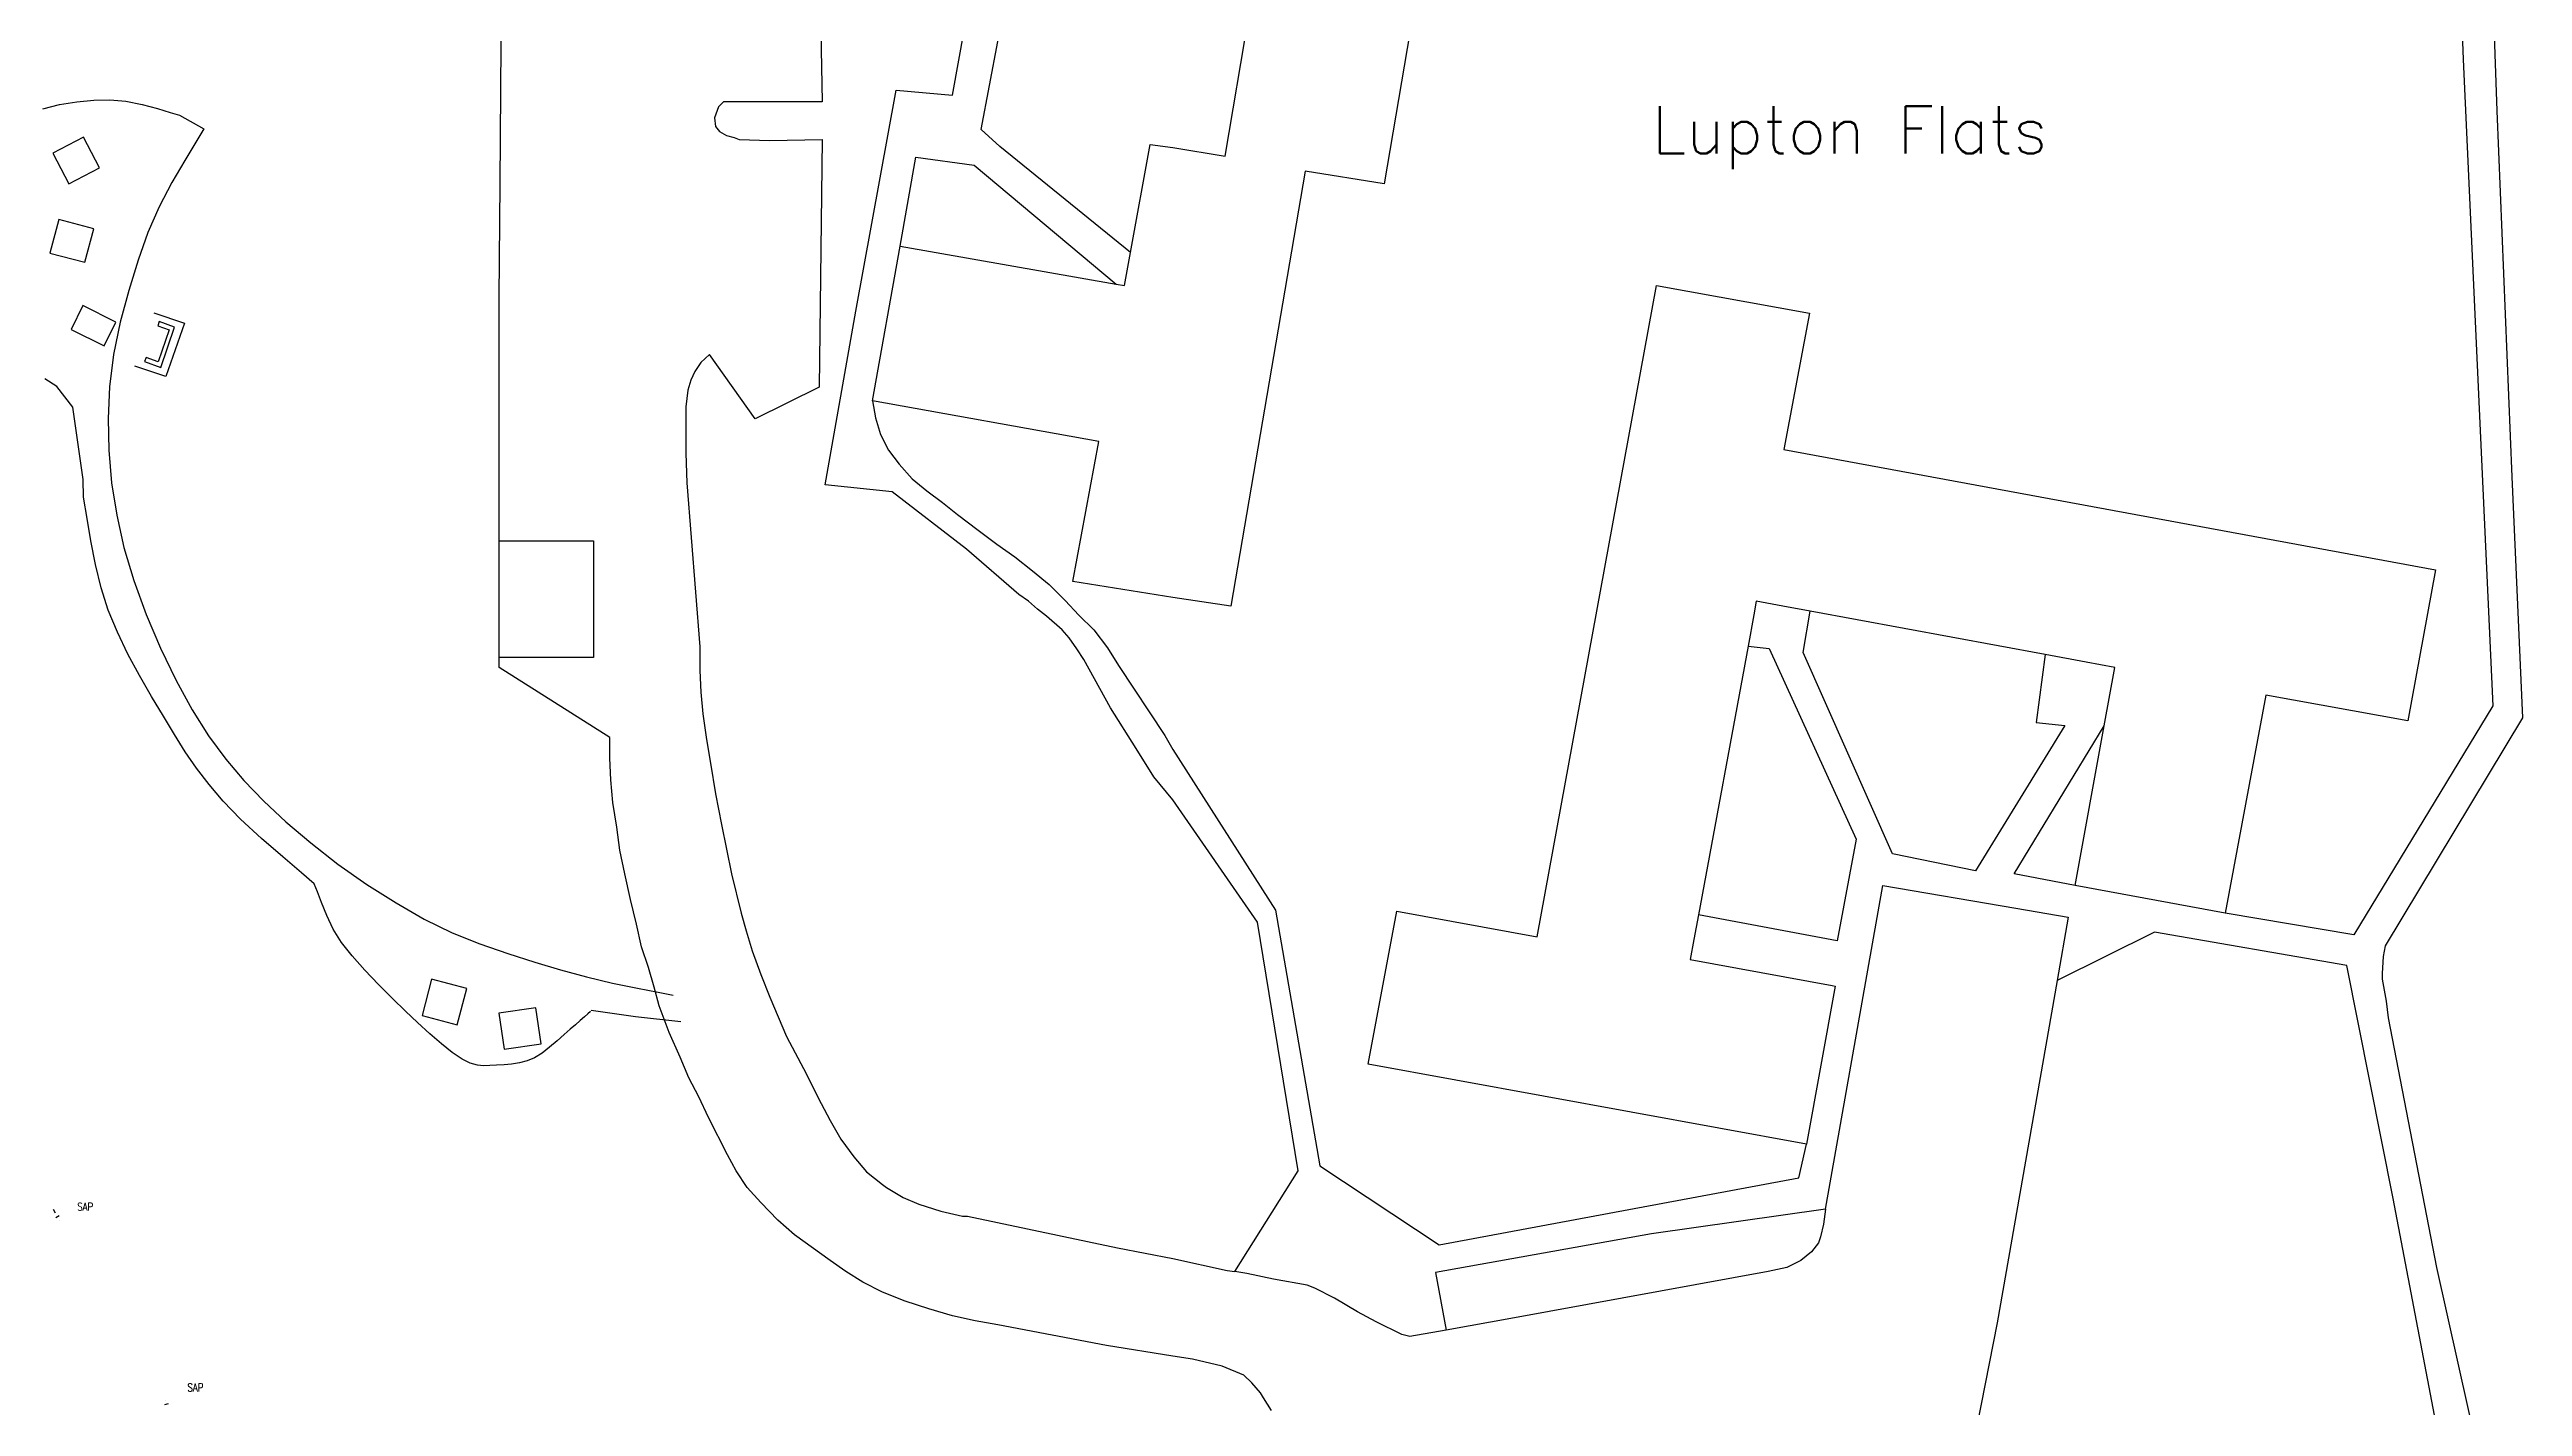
# Model space of a CAD drawing. Extents: x 427500 to 429848, y 434500 to 436505.
# Drawn here: x 427943.1 to 428068.3, y 436246.9 to 436315.7 of the extents above; entities that cross this region are included whole.
import ezdxf

# ---------------------------------------------------------------- set-up
doc = ezdxf.new("R2010")
doc.units = 0
doc.layers.get('0').update_dxf_attribs({"color": 222})
doc.layers.add('LPTIP_Ex_Base', color=8, linetype='Continuous')
doc.styles.add('MtXpl_Romans', font='romans__.ttf')
doc.styles.get("Standard").update_dxf_attribs({"font": 'romans.shx'})

# ---------------------------------------------------------------- blocks, each defined once
blk = doc.blocks.new('FENCE_UP')
at = {"color": 0, "linetype": 'ByBlock', "flags": 128}
blk.add_lwpolyline([(0, 0.5), (0, -0.5)], dxfattribs=at)

msp = doc.modelspace()

# ---------------------------------------------------------------- linework, layer by layer
at = {"layer": 'LPTIP_Ex_Base', "color": 251, "true_color": 0x636466}
for p, q in [((428014.45, 436330.85), (428010.7, 436308.85)), ((428064.75, 436329.6), (428065.35, 436315.15)), ((428066.45, 436329.1), (428067.05, 436312.55)), ((427965.95, 436308.85), (427966.05, 436325.9)), ((427988.85, 436313.35), (427990.95, 436325.05)), ((427990.3, 436311.6), (427992.2, 436321.6)), ((427982.1, 436321.05), (427982.25, 436313)), ((428002.65, 436310.25), (428003.85, 436317.35)), ((428065.35, 436315.15), (428066.15, 436297.45)), ((427977, 436312.75), (427976.8, 436312.2)), ((427977.25, 436313), (427977, 436312.75)), ((427982.25, 436313), (427977.25, 436313)), ((427983.95, 436302.4), (427986, 436313.6)), ((427986, 436313.6), (427988.85, 436313.35)), ((428067.05, 436312.55), (428067.8, 436294)), ((427976.8, 436312.2), (427976.85, 436311.75)), ((427976.85, 436311.75), (427977.05, 436311.5)), ((427977.05, 436311.5), (427977.4, 436311.3)), ((427977.4, 436311.3), (427977.8, 436311.2)), ((427977.8, 436311.2), (427978.05, 436311.1)), ((427991.25, 436310.75), (427990.3, 436311.6)), ((427978.05, 436311.1), (427979.6, 436311.05)), ((427979.6, 436311.05), (427982.25, 436311.1)), ((427982.25, 436311.1), (427982.1, 436298.55)), ((427986.2, 436305.7), (427987, 436310.2)), ((427987, 436310.2), (427989.95, 436309.8)), ((427997.86, 436305.38), (427991.25, 436310.75)), ((427997.86, 436305.38), (427998.85, 436310.85)), ((427998.85, 436310.85), (428000, 436310.7)), ((428000, 436310.7), (428002.65, 436310.25)), ((427965.9, 436303.1), (427965.95, 436308.85)), ((427989.95, 436309.8), (427997.14, 436303.77)), ((428006.7, 436309.5), (428002.95, 436287.45)), ((428010.7, 436308.85), (428006.7, 436309.5)), ((427984.8, 436297.85), (427986.2, 436305.7)), ((427986.2, 436305.7), (427997.14, 436303.77)), ((427997.55, 436303.7), (427997.86, 436305.38)), ((427997.14, 436303.77), (427997.55, 436303.7)), ((428018.45, 436270.7), (428024.5, 436303.7)), ((428024.5, 436303.7), (428032.25, 436302.3)), ((427965.9, 436290.77), (427965.9, 436303.1)), ((427982.4, 436293.6), (427983.95, 436302.4)), ((428032.25, 436302.3), (428030.95, 436295.4)), ((427976.55, 436300.2), (427976.1, 436299.8)), ((427978.85, 436296.95), (427976.55, 436300.2)), ((427975.6, 436298.9), (427975.45, 436298.4)), ((427975.8, 436299.35), (427975.6, 436298.9)), ((427976.1, 436299.8), (427975.8, 436299.35)), ((427975.45, 436298.4), (427975.35, 436297.55)), ((427975.35, 436297.55), (427975.35, 436295.2)), ((427982.1, 436298.55), (427978.85, 436296.95)), ((427996.25, 436295.8), (427984.8, 436297.85)), ((427984.8, 436297.85), (427984.95, 436297)), ((428066.15, 436297.45), (428066.85, 436282.4)), ((427984.95, 436297), (427985.2, 436296.15)), ((427975.35, 436295.2), (427975.4, 436293.7)), ((427985.2, 436296.15), (427985.6, 436295.35)), ((427985.6, 436295.35), (427986.15, 436294.65)), ((427994.95, 436288.7), (427996.25, 436295.8)), ((428030.95, 436295.4), (428063.95, 436289.3)), ((427975.4, 436293.7), (427976.05, 436285.4)), ((427986.15, 436294.65), (427986.8, 436293.9)), ((427986.8, 436293.9), (427987.55, 436293.3)), ((428067.8, 436294), (428068.35, 436281.8)), ((427985.8, 436293.25), (427982.4, 436293.6)), ((427989.55, 436290.35), (427985.8, 436293.25)), ((427987.55, 436293.3), (427988.35, 436292.7)), ((427988.35, 436292.7), (427989.1, 436292.1)), ((427989.1, 436292.1), (427990.15, 436291.3)), ((427990.15, 436291.3), (427991.1, 436290.6)), ((427965.9, 436290.77), (427970.67, 436290.77)), ((427965.9, 436284.86), (427965.9, 436290.77)), ((427970.67, 436290.77), (427970.67, 436284.86)), ((427992.2, 436288.05), (427989.55, 436290.35)), ((427991.1, 436290.6), (427992, 436289.95)), ((427992, 436289.95), (427992.9, 436289.25)), ((427992.9, 436289.25), (427993.75, 436288.55)), ((428000, 436287.9), (427994.95, 436288.7)), ((428063.95, 436289.3), (428062.55, 436281.65)), ((427992.7, 436287.7), (427992.2, 436288.05)), ((427993.15, 436287.3), (427992.7, 436287.7)), ((427993.75, 436288.55), (427994.55, 436287.75)), ((427994.55, 436287.75), (427995.25, 436287)), ((428002.95, 436287.45), (428000, 436287.9)), ((428029.55, 436287.7), (428029.42, 436287.01)), ((428030.89, 436287.45), (428029.55, 436287.7)), ((428032.27, 436287.2), (428030.89, 436287.45)), ((427993.6, 436286.95), (427993.15, 436287.3)), ((427994.4, 436286.25), (427993.6, 436286.95)), ((427994.75, 436285.85), (427994.4, 436286.25)), ((427995.25, 436287), (427996, 436286.25)), ((427996, 436286.25), (427996.7, 436285.35)), ((428029.42, 436287.01), (428029.13, 436285.43)), ((428031.92, 436285.11), (428032.27, 436287.2)), ((428044.17, 436285), (428032.27, 436287.2)), ((427976.05, 436285.4), (427976.05, 436284.2)), ((427995.15, 436285.3), (427994.75, 436285.85)), ((427995.5, 436284.75), (427995.15, 436285.3)), ((427996.7, 436285.35), (427997.25, 436284.45)), ((428029.13, 436285.43), (428026.62, 436271.82)), ((428029.13, 436285.43), (428030.2, 436285.31)), ((428030.2, 436285.31), (428034.6, 436275.65)), ((428036.45, 436274.9), (428031.92, 436285.11)), ((428044.17, 436285), (428043.73, 436281.56)), ((428046.25, 436284.62), (428044.17, 436285)), ((427970.67, 436284.86), (427965.9, 436284.86)), ((427965.9, 436284.35), (427965.9, 436284.86)), ((427971.5, 436280.8), (427965.9, 436284.35)), ((427976.05, 436284.2), (427976.1, 436283.1)), ((427996.85, 436282.3), (427995.5, 436284.75)), ((427997.25, 436284.45), (427999.6, 436280.9)), ((428047.7, 436284.35), (428046.25, 436284.62)), ((428047.16, 436281.39), (428047.7, 436284.35)), ((427976.1, 436283.1), (427976.2, 436282)), ((428055.35, 436282.95), (428053.3, 436271.9)), ((428062.55, 436281.65), (428055.35, 436282.95)), ((428066.85, 436282.4), (428059.8, 436270.8)), ((427976.2, 436282), (427976.4, 436280.7)), ((427998.15, 436280.25), (427996.85, 436282.3)), ((428045.18, 436281.41), (428040.65, 436274.05)), ((428042.6, 436273.9), (428047.16, 436281.39)), ((428043.73, 436281.56), (428045.18, 436281.41)), ((428045.7, 436273.3), (428047.16, 436281.39)), ((428068.35, 436281.8), (428061.4, 436270.25)), ((427971.5, 436279.75), (427971.5, 436280.8)), ((427976.4, 436280.7), (427976.6, 436279.5)), ((427999.05, 436278.8), (427998.15, 436280.25)), ((427999.6, 436280.9), (428000, 436280.2)), ((428000, 436280.2), (428005.2, 436272.05)), ((427971.55, 436278.65), (427971.5, 436279.75)), ((427971.65, 436277.5), (427971.55, 436278.65)), ((427976.6, 436279.5), (427976.85, 436277.95)), ((428000, 436277.65), (427999.05, 436278.8)), ((427971.85, 436276.25), (427971.65, 436277.5)), ((427976.85, 436277.95), (427977.15, 436276.4)), ((428004.3, 436271.45), (428000, 436277.65)), ((427972, 436275.1), (427971.85, 436276.25)), ((427977.15, 436276.4), (427977.65, 436273.9)), ((427972.25, 436273.9), (427972, 436275.1)), ((428034.6, 436275.65), (428033.65, 436270.5)), ((428040.65, 436274.05), (428036.45, 436274.9)), ((427972.55, 436272.6), (427972.25, 436273.9)), ((427977.65, 436273.9), (427978.15, 436271.9)), ((428045.7, 436273.3), (428042.6, 436273.9)), ((427972.85, 436271.35), (427972.55, 436272.6)), ((428033.06, 436256.9), (428035.95, 436273.3)), ((428035.95, 436273.3), (428042.7, 436272.15)), ((428053.3, 436271.9), (428045.7, 436273.3)), ((427973.1, 436270.2), (427972.85, 436271.35)), ((427978.15, 436271.9), (427978.4, 436271)), ((428006.35, 436258.85), (428004.3, 436271.45)), ((428005.2, 436272.05), (428007.45, 436259.1)), ((428009.9, 436264.25), (428011.35, 436272)), ((428011.35, 436272), (428018.45, 436270.7)), ((428026.62, 436271.82), (428026.39, 436270.56)), ((428033.65, 436270.5), (428026.62, 436271.82)), ((428042.7, 436272.15), (428045.34, 436271.69)), ((428045.34, 436271.69), (428044.78, 436268.49)), ((428059.8, 436270.8), (428053.3, 436271.9)), ((427973.45, 436269.15), (427973.1, 436270.2)), ((427978.4, 436271), (427978.7, 436270)), ((427978.7, 436270), (427979.15, 436268.8)), ((428026.39, 436270.56), (428026.2, 436269.55)), ((428049.72, 436270.93), (428044.78, 436268.49)), ((428059.45, 436269.25), (428049.72, 436270.93)), ((428061.4, 436270.25), (428061.3, 436269.7)), ((427973.75, 436268.15), (427973.45, 436269.15)), ((427979.15, 436268.8), (427979.6, 436267.65)), ((428026.2, 436269.55), (428033.4, 436268.23)), ((428061.8, 436257.45), (428059.45, 436269.25)), ((428061.3, 436269.7), (428061.25, 436268.85)), ((428061.25, 436268.85), (428061.25, 436268.55)), ((427974, 436267.2), (427973.75, 436268.15)), ((427979.6, 436267.65), (427980.45, 436265.65)), ((428033.55, 436268.2), (428032.1, 436260.2)), ((428033.4, 436268.23), (428033.55, 436268.2)), ((428044.78, 436268.49), (428041.75, 436251.15)), ((428061.25, 436268.55), (428061.45, 436267.45)), ((428061.45, 436267.45), (428061.55, 436266.6)), ((427974.5, 436265.85), (427974, 436267.2)), ((428061.55, 436266.6), (428064, 436253.95)), ((427975.05, 436264.6), (427974.5, 436265.85)), ((427980.45, 436265.65), (427981.45, 436263.75)), ((427975.5, 436263.55), (427975.05, 436264.6)), ((427981.45, 436263.75), (427982.05, 436262.55)), ((428032.1, 436260.2), (428009.9, 436264.25)), ((427976, 436262.6), (427975.5, 436263.55)), ((427976.5, 436261.55), (427976, 436262.6)), ((427982.05, 436262.55), (427982.65, 436261.4)), ((427977.45, 436259.65), (427976.5, 436261.55)), ((427982.65, 436261.4), (427983.2, 436260.45)), ((427983.2, 436260.45), (427983.85, 436259.55)), ((428031.7, 436258.5), (428032.1, 436260.2)), ((427977.9, 436258.85), (427977.45, 436259.65)), ((427978.45, 436258), (427977.9, 436258.85)), ((427983.85, 436259.55), (427984.5, 436258.8)), ((427984.5, 436258.8), (427985.3, 436258.15)), ((428003.14, 436253.74), (428006.35, 436258.85)), ((428007.45, 436259.1), (428013.5, 436255.1)), ((427979.15, 436257.25), (427978.45, 436258)), ((427985.3, 436258.15), (427985.5, 436258)), ((427985.5, 436258), (427986.35, 436257.5)), ((427986.35, 436257.5), (427987.15, 436257.15)), ((428013.5, 436255.1), (428031.7, 436258.5)), ((428065.46, 436238.24), (428061.8, 436257.45)), ((427980, 436256.35), (427979.15, 436257.25)), ((427980.85, 436255.6), (427980, 436256.35)), ((427987.15, 436257.15), (427988.25, 436256.8)), ((427988.25, 436256.8), (427989.35, 436256.55)), ((427989.35, 436256.55), (427989.6, 436256.55)), ((427989.6, 436256.55), (427997.2, 436254.95)), ((428033.06, 436256.9), (428024.25, 436255.65)), ((428032.95, 436256.15), (428032.8, 436255.5)), ((428033.06, 436256.9), (428032.95, 436256.15)), ((427982.65, 436254.3), (427980.85, 436255.6)), ((427997.2, 436254.95), (428000, 436254.4)), ((428024.25, 436255.65), (428013.3, 436253.7)), ((428032.7, 436255.2), (428032.35, 436254.75)), ((428032.8, 436255.5), (428032.7, 436255.2)), ((427983.45, 436253.75), (427982.65, 436254.3)), ((427984.3, 436253.2), (427983.45, 436253.75)), ((428000, 436254.4), (428002.75, 436253.8)), ((428002.75, 436253.8), (428003.14, 436253.74)), ((428003.75, 436253.65), (428003.14, 436253.74)), ((428005.1, 436253.35), (428003.75, 436253.65)), ((428013.3, 436253.7), (428013.85, 436250.78)), ((428030.15, 436253.75), (428017.3, 436251.4)), ((428031.1, 436253.95), (428030.15, 436253.75)), ((428031.8, 436254.3), (428031.1, 436253.95)), ((428032.35, 436254.75), (428031.8, 436254.3)), ((428064, 436253.95), (428067.4, 436238.6)), ((427985.3, 436252.7), (427984.3, 436253.2)), ((427986.45, 436252.25), (427985.3, 436252.7)), ((428006.8, 436253.05), (428005.1, 436253.35)), ((428007.2, 436252.9), (428006.8, 436253.05)), ((428008.2, 436252.4), (428007.2, 436252.9)), ((428009.35, 436251.7), (428008.2, 436252.4)), ((427987.65, 436251.85), (427986.45, 436252.25)), ((427988.85, 436251.5), (427987.65, 436251.85)), ((427990, 436251.25), (427988.85, 436251.5)), ((427991.15, 436251.05), (427990, 436251.25)), ((428010.3, 436251.2), (428009.35, 436251.7)), ((428011.6, 436250.55), (428010.3, 436251.2)), ((428017.3, 436251.4), (428013.85, 436250.78)), ((428041.75, 436251.15), (428040.73, 436245.99)), ((427996.65, 436250), (427991.15, 436251.05)), ((428000, 436249.45), (427996.65, 436250)), ((428012, 436250.45), (428011.6, 436250.55)), ((428013.85, 436250.78), (428012, 436250.45)), ((428001, 436249.3), (428000, 436249.45)), ((428002.5, 436248.95), (428001, 436249.3)), ((428003.6, 436248.5), (428002.5, 436248.95)), ((428004, 436248.1), (428003.6, 436248.5)), ((428004.45, 436247.6), (428004, 436248.1)), ((428004.6, 436247.35), (428004.45, 436247.6)), ((428005, 436246.7), (428004.6, 436247.35))]:
    msp.add_line(p, q, dxfattribs=at)
at = {"layer": 'LPTIP_Ex_Base', "color": 251, "true_color": 0x636466, "flags": 128}
for points in [[(427942.78, 436312.65), (427943.63, 436312.87), (427944.51, 436313.01), (427945.37, 436313.09), (427946.18, 436313.11), (427946.99, 436313.04), (427947.81, 436312.87), (427948.59, 436312.66), (427949.24, 436312.46), (427949.71, 436312.33), (427950.94, 436311.64), (427950.54, 436310.96), (427949.97, 436310.03), (427949.32, 436308.92), (427948.67, 436307.68), (427948.11, 436306.38), (427947.62, 436304.99), (427947.14, 436303.45), (427946.71, 436301.84), (427946.37, 436300.2), (427946.16, 436298.57), (427946.09, 436296.97), (427946.13, 436295.35), (427946.27, 436293.71), (427946.53, 436292.07), (427946.89, 436290.43), (427947.39, 436288.75), (427948.02, 436287.03), (427948.75, 436285.32), (427949.54, 436283.69), (427950.35, 436282.2), (427951.18, 436280.89), (427952.05, 436279.71), (427952.97, 436278.62), (427953.98, 436277.58), (427955.09, 436276.53), (427956.35, 436275.46), (427957.73, 436274.39), (427959.19, 436273.36), (427960.67, 436272.42), (427962.1, 436271.6), (427963.51, 436270.91), (427964.92, 436270.34), (427966.33, 436269.85), (427967.7, 436269.42), (427969, 436269.03), (427970.31, 436268.67), (427971.64, 436268.36), (427972.89, 436268.1), (427973.94, 436267.9), (427974.7, 436267.74)], [(427948.4, 436302.32), (427949.96, 436301.8), (427949.02, 436299.09), (427947.45, 436299.61)], [(427970.51, 436266.92), (427970.39, 436266.8), (427970.21, 436266.65), (427970, 436266.46), (427969.76, 436266.25), (427969.49, 436266.02), (427969.18, 436265.75), (427968.83, 436265.43), (427968.45, 436265.11), (427968.07, 436264.81), (427967.69, 436264.58), (427967.31, 436264.42), (427966.92, 436264.32), (427966.52, 436264.25), (427966.14, 436264.21), (427965.76, 436264.2), (427965.42, 436264.18), (427965.1, 436264.17), (427964.79, 436264.2), (427964.43, 436264.3), (427964.02, 436264.51), (427963.52, 436264.84), (427962.97, 436265.28), (427962.38, 436265.79), (427961.76, 436266.36), (427961.15, 436266.94), (427960.49, 436267.58), (427959.79, 436268.28), (427959.09, 436269.02), (427958.45, 436269.74), (427957.91, 436270.42), (427957.49, 436271.09), (427957.16, 436271.78), (427956.9, 436272.44), (427956.69, 436272.99), (427956.53, 436273.38), (427955.88, 436273.95), (427954.94, 436274.76), (427953.86, 436275.69), (427952.8, 436276.67), (427951.91, 436277.58), (427951.2, 436278.42), (427950.57, 436279.24), (427950, 436280.08), (427949.45, 436280.95), (427948.89, 436281.88), (427948.29, 436282.88), (427947.68, 436283.94), (427947.09, 436285.03), (427946.56, 436286.14), (427946.1, 436287.25), (427945.74, 436288.39), (427945.46, 436289.57), (427945.22, 436290.76), (427945.03, 436291.9), (427944.85, 436292.98), (427944.82, 436293.87), (427944.31, 436297.53), (427943.5, 436298.58), (427942.89, 436298.97)], [(427970.56, 436266.99), (427972.79, 436266.67), (427975.09, 436266.41)], [(427943.43, 436256.7), (427943.32, 436256.88)], [(427943.63, 436256.35), (427943.63, 436256.35)], [(427948.98, 436247.21), (427948.98, 436247.21)]]:
    msp.add_lwpolyline(points, dxfattribs=at)
for points in [[(427943.29, 436310.4), (427944.1, 436308.85), (427945.65, 436309.67), (427944.84, 436311.22)], [(427945.36, 436306.57), (427943.59, 436307.04), (427943.14, 436305.34), (427944.92, 436304.88)], [(427945.89, 436300.65), (427946.48, 436301.85), (427944.81, 436302.68), (427944.22, 436301.48)], [(427948.61, 436301.66), (427949.18, 436301.46), (427948.63, 436299.84), (427948.01, 436300.06), (427947.93, 436299.85), (427948.76, 436299.55), (427949.46, 436301.59), (427948.68, 436301.87)], [(427963.76, 436266.24), (427964.25, 436268.08), (427962.47, 436268.55), (427961.99, 436266.71)], [(427967.75, 436267.1), (427965.88, 436266.83), (427966.14, 436265.01), (427968.02, 436265.28)]]:
    msp.add_lwpolyline(points, close=True, dxfattribs=at)

# ---------------------------------------------------------------- block references
at = {"layer": 'LPTIP_Ex_Base', "color": 251, "true_color": 0x636466, "xscale": 0.2, "yscale": 0.2, "zscale": 0.2}
for p, rotation in [((427943.53, 436256.53), 119.714361), ((427949.04, 436247.01), 285.482162)]:
    msp.add_blockref('FENCE_UP', p, dxfattribs=dict(at, rotation=rotation))

# ---------------------------------------------------------------- texts
at = {"layer": 'LPTIP_Ex_Base', "color": 251, "true_color": 0x636466, "style": 'MtXpl_Romans'}
msp.add_text('Lupton Flats', height=2.4, dxfattribs=at).set_placement((428024.25, 436310.39))
at = {"layer": 'LPTIP_Ex_Base', "color": 251, "true_color": 0x636466, "width": 0.8}
for p in [(427944.53, 436256.83), (427950.11, 436247.67)]:
    msp.add_text('SAP', height=0.4, rotation=359.9989, dxfattribs=at).set_placement(p)

doc.saveas('drawing.dxf')
